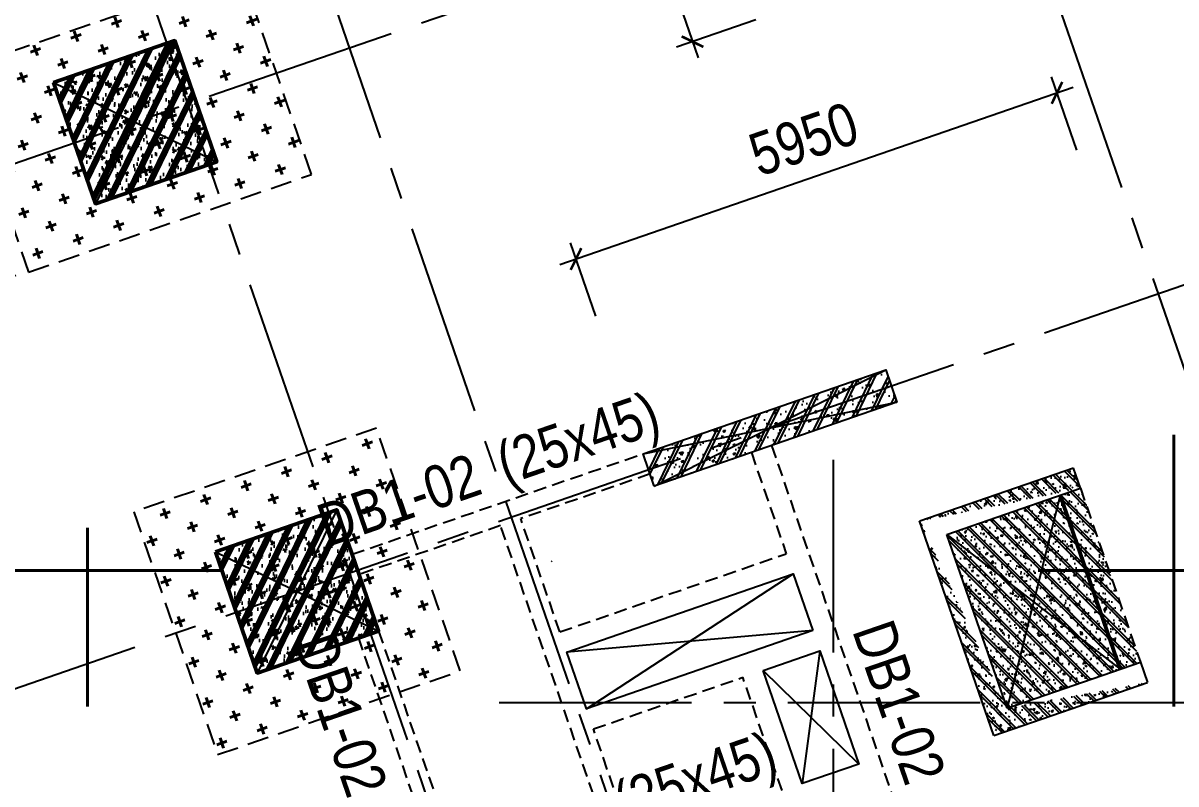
# Model space of a CAD drawing. Header units: millimetres. Extents: x -1534340 to 1713810, y -1348191 to 1114081.
# Drawn here: x 1098787 to 1112264, y -322450 to -313560 of the extents above; entities that cross this region are included whole.
import ezdxf
from ezdxf.enums import TextEntityAlignment as Align
from ezdxf.xclip import XClip

# ---------------------------------------------------------------- set-up
doc = ezdxf.new("R2010")
doc.units = ezdxf.units.MM
doc.header["$LTSCALE"] = 100
doc.header["$XCLIPFRAME"] = 0
doc.header["$PDMODE"] = 32
doc.header["$PDSIZE"] = 2.5
for name, pattern in [('CENTER2', [1.125, 0.75, -0.125, 0.125, -0.125]), ('DASHED', [4.5, 3, -1.5]), ('HIDDEN', [0.375, 0.25, -0.125])]:
    doc.linetypes.add(name, pattern=pattern)
for name, color, linetype, lineweight in [('0-Hatch', 250, 'Continuous', 40), ('ccu12-Tencaukien', 9, 'Continuous', 15), ('KT-Net cot vach', 6, 'Continuous', 50), ('ST_MBDV Cot vach 220805$0$Xref_ST_MBDV Cot vach 30.7.2022$0$KT-Net cot vach', 6, 'Continuous', 50)]:
    doc.layers.add(name, color=color, linetype=linetype, lineweight=lineweight)
for name, color, linetype in [('0-khuat', 3, 'HIDDEN'), ('ccu11-Khuat', 9, 'DASHED'), ('ccu11-Manh', 8, 'Continuous'), ('ccu11-Thay', 7, 'Continuous'), ('ccu12-Manh', 8, 'Continuous'), ('ccu12-Text', 31, 'Continuous'), ('ccu12-Truc', 13, 'CENTER2'), ('KC2-DIM', 251, 'Continuous'), ('KT-Dim', 8, 'Continuous'), ('xref.asix of  podium$0$xref.asix of  podium$0$Xref_ST_MBDV Cot vach 30.7.2022$0$KT-Net cot vach', 6, 'Continuous'), ('Xref_ST_MBDV Cot vach 30.7.2022$0$KT-Net cot vach', 6, 'Continuous'), ('Xref_ST_MBDV Cot vach 30.7.2022$0$Xref_ST_MBDV Cot vach 30.7.2022|Xref_ST_MBDV Cot vach 30.7.2022|Xref_ST_MBDV Cot vach 30.7.2022|Xref_ST_MBDV Cot vach 30.7.2022|A-WALL-PATT', 251, 'Continuous'), ('Xref_ST_MBDV Cot vach 30.7.2022|Xref_ST_MBDV Cot vach 30.7.2022|Xref_ST_MBDV Cot vach 30.7.2022|Xref_ST_MBDV Cot vach 30.7.2022|KC-Betong', 6, 'Continuous')]:
    doc.layers.add(name, color=color, linetype=linetype)
doc.styles.add('Arial Narrow', font='ARIALN.TTF')
doc.dimstyles.new('ccu12-200', dxfattribs={"dimscale": 200, "dimtxt": 2.5, "dimasz": 1, "dimexe": 1, "dimexo": 2, "dimgap": 1, "dimtad": 1, "dimdec": 0, "dimrnd": 5, "dimdsep": 46, "dimtxsty": 'Arial Narrow', "dimblk": 'ARCHTICK', "dimcen": -1, "dimdle": 1, "dimclrd": 256, "dimclre": 256, "dimclrt": 3, "dimadec": 0, "dimazin": 2, "dimtfac": 0.1, "dimtdec": 0, "dimtmove": 0, "dimatfit": 1, "dimldrblk": 'ARCHTICK', "dimfxl": 1, "dimtvp": 0.8333333333333334, "dimtolj": 1, "dimtzin": 12, "dimarcsym": 0})

# ---------------------------------------------------------------- blocks, each defined once
blk = doc.blocks.new('MC3000X3000')
at = {"layer": '0-Hatch', "ltscale": 2}
h = blk.add_hatch(dxfattribs=at)
h.set_pattern_fill('CROSS', color=256, scale=1000, style=0)
h.set_pattern_definition([(360, (0, -4.656612873077393e-10), (250, 250), [125, -375]), (90, (62.5, -62.50000000046566), (-250, 250), [125, -375])])
h.paths.add_polyline_path([(7876789.000000002, 1547059), (7876789.000000002, 1550059), (7873789.000000002, 1550059), (7873789.000000002, 1547059)])
at = {"layer": '0-khuat', "ltscale": 10}
blk.add_lwpolyline([(7873789.000000002, 1547059), (7876789.000000002, 1547059), (7876789.000000002, 1550059), (7873789.000000002, 1550059)], close=True, dxfattribs=at)
blk = doc.blocks.new('MBKC-B1-PN')
at = {"layer": '0-Hatch', "ltscale": 2}
h = blk.add_hatch(dxfattribs=at)
h.set_pattern_fill('CROSS', color=256, scale=1000, angle=109.047137953997, style=0)
h.set_pattern_definition([(109.0471379539969, (4086722.5655367, -6947051.976687755), (-317.8990851971258, 154.7261181275824), [124.9999999999993, -374.9999999999973]), (199.0471379539969, (4086761.247066231, -6946972.501916457), (-154.7261181275824, -317.8990851971258), [124.9999999999993, -374.9999999999972])])
h.paths.add_polyline_path([(54124.25181216584, -6545.112232538755), (50815.87538889307, -7687.323002026067), (51631.739948245, -10050.44911393657), (54940.11637151823, -8908.238344449259)])
h = blk.add_hatch(dxfattribs=at)
h.set_pattern_fill('CROSS', color=256, scale=1000, angle=90.00000000000001, style=0)
h.set_pattern_definition([(90, (-894364.7616369408, 300749.4537652719), (-6350.000000000002, 6350), [3175, -9525.000000000002]), (180, (-892777.2616369408, 302336.9537652719), (-6350, -6350.000000000002), [3175, -9525.000000000002])])
h.paths.add_polyline_path([(44970.57265213598, -15576.86343265424), (64016.33649875247, -9001.349103040586), (65302.47815265995, -12726.61666239559), (73786.80464420305, -12726.61666239559), (73786.804644207, -25676.61616688932), (62786.8044734241, -25676.61616688932), (62786.8044734241, -28976.61616601376), (49596.80166034354, -28976.61616601376)])
at = {"layer": '0-khuat', "ltscale": 10}
blk.add_lwpolyline([(54940.11637151823, -8908.238344449259), (54124.25181216584, -6545.112232538755), (50815.87538889307, -7687.323002026067), (51631.739948245, -10050.44911393657)], close=True, dxfattribs=at)
at = {"layer": 'ccu11-Khuat', "ltscale": 0.5}
for p, q in [((60318.52391935932, -12076.47666981694), (63728.83917381521, -21954.34412229032)), ((55414.48408806394, -13346.46135400928), (58817.38555967016, -12171.61598851293)), ((60082.21131769614, -12158.06315334846), (60490.14381008572, -13339.62637807324)), ((57843.44267022377, -14253.39499005955), (57386.56410217751, -12930.06104574463)), ((58455.62933278154, -16792.63209687348), (57150.25240883091, -13011.65016018646)), ((55724.49943664507, -14244.41142636875), (57127.7869533773, -18308.98817498388)), ((55488.1868349826, -14325.99790990353), (56891.47435171483, -18390.57465851866)), ((58691.94193444448, -16711.04561333871), (58235.05779252294, -15387.69548189815))]:
    blk.add_line(p, q, dxfattribs=at)
for points in [[(58898.96159434132, -12407.88979673793), (57386.56410217751, -12930.06104574457)], [(57150.25240883091, -13011.65016018646), (55496.07320250059, -13582.77304734121)], [(57843.44268598221, -14253.39498461894), (60490.14381040726, -13339.62637796224)]]:
    blk.add_lwpolyline(points, dxfattribs=at)
at = {"layer": 'ccu11-Khuat', "ltscale": 0.5, "elevation": 1.657997072967987e-10}
for points in [[(58235.05779252294, -15387.69548189815), (59983.77106026141, -14783.95549841167)], [(60440.65520218294, -16107.305629852), (59983.77106026141, -14783.95549841167)]]:
    blk.add_lwpolyline(points, dxfattribs=at)
at = {"layer": 'ccu11-Thay', "ltscale": 0.5}
blk.add_lwpolyline([(60800.17244760646, -14237.61426464707), (58153.47130898805, -15151.38288023579), (57925.02916919533, -14489.70758639235), (60571.73029362038, -13575.93897973566)], close=True, dxfattribs=at)
at = {"layer": 'ccu11-Thay', "elevation": 1.657997072967987e-10}
blk.add_lwpolyline([(60220.08366192365, -14702.36901487695), (60881.75893114111, -14473.92686630943), (61338.64307306265, -15797.27699774975), (60676.96780384518, -16025.71914631728)], close=True, dxfattribs=at)
at = {"layer": 'ccu12-Manh', "ltscale": 0.5}
for p, q in [((58153.47130898805, -15151.38288023579), (60571.73029362038, -13575.93897973566)), ((60800.17244760646, -14237.61426464707), (57925.02916919533, -14489.70758639235)), ((60881.75893114111, -14473.92686630943), (60676.96780384518, -16025.71914631728)), ((60220.08366192365, -14702.36901487695), (61338.64307306265, -15797.27699774975))]:
    blk.add_line(p, q, dxfattribs=at)
at = {"layer": '0-khuat', "linetype": 'HIDDEN', "ltscale": 10, "rotation": 109.0471379539969}
blk.add_blockref('MC3000X3000', (4088615.372785043, -6952534.429600818), dxfattribs=at)
blk = doc.blocks.new('Xref_ST_MBDV Cot vach 30.7.2022$0$Tuong Vay01-flat-1')
at = {"layer": 'Xref_ST_MBDV Cot vach 30.7.2022$0$Xref_ST_MBDV Cot vach 30.7.2022|Xref_ST_MBDV Cot vach 30.7.2022|Xref_ST_MBDV Cot vach 30.7.2022|Xref_ST_MBDV Cot vach 30.7.2022|A-WALL-PATT'}
h = blk.add_hatch(dxfattribs=at)
h.set_pattern_fill('ACET-2D-VATLIEU04', color=256, scale=50, pattern_type=2)
h.set_pattern_definition([(49.99999999999999, (-11139561.83942936, -1407213.44759845), (-225.902473859489, 189.5546824974008), [37.49999998626113, -412.4999998488724]), (355, (-11139561.83942936, -1407213.44759845), (32.12721218541265, 367.2157156157773), [29.99999999490911, -329.9999999440002]), (100.4514, (-11139531.95358936, -1407216.06226845), (-341.2315265778452, -62.9441868767608), [31.87009499667636, -350.57105596344]), (46.18420000000001, (-11139561.83942936, -1407113.44759845), (-319.1804974675179, 306.2520974436775), [56.24999996954708, -618.749999665018]), (96.6356, (-11139517.37105686, -1407120.34425195), (-516.9959221575409, -60.14402179722674), [47.80514400473094, -525.8565000520404]), (351.1842, (-11139561.83942936, -1407113.44759845), (84.74077420309186, 546.3954293043353), [45.00000000792112, -495.0000000871323]), (21, (-11139511.83942936, -1407138.44759845), (-105.6808218676597, 275.3079533968121), [37.49999999934682, -412.499999992815]), (326.0000000000001, (-11139511.83942936, -1407138.44759845), (206.1288045682013, 305.5985201385338), [30.00000001746614, -330.0000001921275]), (71.4514, (-11139486.96831286, -1407155.22340145), (-328.9637652803212, 110.3801005582791), [31.87009499870726, -350.5710559857798]), (37.50000000000001, (-11139561.83942936, -1407213.44759845), (-78.13452938385308, 101.8269011885859), [0, -325.9999998517854, 0, -334.9999998476936, 0, -331.2499998493985]), (7.499999999999999, (-11139561.83942936, -1407213.44759845), (-23.27934638224542, 176.8241910238285), [0, -191.0000000278261, 0, -318.5000000464012, 0, -126.2500000183929]), (327.5, (-11139673.33942936, -1407213.44759845), (71.94441751949489, 112.9301145330537), [0, -125.0000000614986, 0, -390.0000001918756, 0, -517.5000002546042]), (317.5, (-11139723.33942936, -1407213.44759845), (158.0205495897681, 172.4491691102739), [0, -162.4999999478019, 0, -258.9999999168043, 0, -367.4999998819521]), (45, (-11139561.83942936, -1407213.44759845), (-150.2601910028607, 150.2601910026278), []), (45, (-11139561.83942936, -1407152.19759845), (-150.2601910028607, 150.2601910026278), [])])
h.paths.add_polyline_path([(-82665.42454257607, -118500.0088302612), (-81837.41861176863, -121132.0343658989), (-80902.71611081436, -123728.0834242017), (-79862.87874617614, -126283.8385967175), (-78719.63840653747, -128795.0430432414), (-77474.89874527603, -131257.5152608277), (-76130.7324262727, -133667.1548922951), (-74689.37767251953, -136019.9495540815), (-73153.2345392555, -138311.981517314), (-71524.86091735773, -140539.4342316107), (-69806.96827445179, -142698.5986796832), (-68002.4171395041, -144785.8795539467), (-66114.21234000102, -146797.8012427511), (-64145.497998368, -148731.0136179249), (-62099.55229647644, -150582.2976132843), (-59979.78201714717, -152348.5705846979), (-57789.71687134914, -154026.8914431464), (-55533.00362077914, -155614.4655520306), (-53213.40000534989, -157108.6493807235), (-50834.76848621853, -158506.954906286), (-48401.06981415115, -159807.0537564463), (-45916.35643433966, -161006.7810866404), (-43384.76573854871, -162104.1391847725), (-40810.51317570359, -163097.3007977149), (-38197.88523275405, -163984.6121738681), (-35551.23229684308, -164764.5958169776), (-32874.96141154505, -165435.9529462866), (-30173.5289383363, -165997.5656592443), (-27451.44813587703, -166448.4963081502), (-24701.85157574899, -166789.3238736566), (-4396.734290909022, -168938.2567786218), (36420.01678077132, -167648.2249503911), (41836.4863632936, -160718.6374020646), (12445.38596707024, -24367.66042796941), (8472.910947457654, -9248.974452903174), (-4718.707271176856, -5521.400683149928), (-10557.45827306993, -9946.818014640827), (-34021.18647153303, -27848.24941525888), (-39776.65152562223, -32008.57135346811), (-41248.85870469548, -35293.77142358455), (-45787.31564925052, -38574.38242801698), (-49368.4870454669, -38942.00303377653), (-57644.18705056235, -44924.06981060421), (-59844.65461433306, -46601.45355761005), (-61968.93197572604, -48362.30333496258), (-64019.60134904832, -50208.3517090485), (-65993.2459566202, -52136.53199238679), (-67886.59205765836, -54143.61763671576), (-69696.47008413821, -56226.27801198442), (-71419.8706161473, -58381.05012253253), (-73053.93764149398, -60604.33085121214), (-74595.93274202198, -62892.42844269238), (-76043.29574720934, -65241.53179885377), (-77393.615911806, -67647.72832025355), (-78644.64476583898, -70107.01135663176), (-79794.29917307012, -72615.28586126259), (-80840.66479975358, -75168.37520986283), (-81781.99930225872, -77762.02815519366), (-82616.73522835784, -80391.9259061541), (-83343.48262714595, -83053.68931881292), (-83961.03136360087, -85742.88618860021), (-84468.3531336058, -88455.03863057657), (-84864.60300002433, -91185.62932156771), (-85149.1148865223, -93930.11565387133), (-85321.41487544402, -96683.60341540864), (-85381.30445068702, -99529.50948559865), (-85328.50406530127, -102200.8374458619), (-85163.21024433896, -104955.3926120612), (-84885.69993967563, -107700.5945179402), (-84496.42936686985, -110432.1923394061), (-83996.04728951491, -113145.6335586284), (-83385.3738030456, -115836.3975027683)], flags=16)
h.paths.add_polyline_path([(-83625.45879450254, -118780.6341908188), (-82785.20518665202, -121451.592054751), (-81836.67593448795, -124086.0436255364), (-80781.45706173405, -126679.6041032514), (-79621.30565389246, -129227.9548506811), (-78358.15352366865, -131726.8525110248), (-76994.10399421491, -134172.1360737709), (-75531.42839684151, -136559.7338032422), (-73972.56228888594, -138885.6700187323), (-72320.10139823705, -141146.0717144171), (-70576.79730102606, -143337.1750085717), (-68745.55283991061, -145455.3314108832), (-66829.41729043424, -147497.0138977058), (-64831.58128353581, -149458.8227850739), (-62755.37149274349, -151337.4913895966), (-60604.24509477988, -153129.8914679771), (-58381.7840128839, -154833.0384259534), (-56091.68895242736, -156444.0962880657), (-53737.77323871478, -157960.3824199464), (-51323.95646727085, -159379.3719952791), (-48854.25797718205, -160698.7021999834), (-46332.79015832208, -161916.1761666269), (-43763.75160367042, -163029.7666325136), (-41151.42011806555, -164037.6193153583), (-38500.14559506811, -164938.0560009221), (-35814.34277378954, -165729.5773374715), (-33098.48388773762, -166410.8653324069), (-30357.09121792205, -166980.7855469028), (-27594.72956264392, -167438.3889849058), (-24815.98988816142, -167782.8289991841), (-4433.735052675009, -169939.9255319908), (36919.56229590811, -168632.9359166666), (42912.68845487945, -160965.5998827359), (13418.22973546013, -24135.12373521132), (9294.838300889242, -8442.070929647249), (-4925.935208282433, -4423.687328800617), (-11162.76267831214, -9150.82235655561), (-34617.47974592447, -27045.37879939191), (-40579.63196872547, -31355.10398377781), (-42051.83914779872, -34640.30405389448), (-46155.98199344426, -37606.97231750819), (-49737.15338966064, -37974.59292326774), (-58240.31235744618, -44121.0777798905), (-60467.11885703541, -45818.53930653841), (-62622.81900685839, -47605.43596977205), (-64703.8232677374, -49478.79233927629), (-66706.66158131324, -51435.49383058609), (-68628.013630962, -53472.26783320424), (-70464.66541309468, -55585.73726807744), (-72213.55809716694, -57772.38228180911), (-73871.79587351345, -60028.54927773564), (-75436.60120790266, -62350.49395546387), (-76905.37393212318, -64734.34577669739), (-78275.66833624989, -67176.13529814105), (-79545.20269040763, -69671.7966022063), (-80711.86304414831, -72217.17406733404), (-81773.70674647763, -74808.02928769216), (-82728.96568063274, -77440.04813065287), (-83576.04920824617, -80108.84792049509), (-84313.5468179807, -82809.98473610263), (-84940.23047422245, -85538.9608107484), (-85455.05666192248, -88291.23202148662), (-85857.16812421381, -91062.21545574092), (-86145.88844638877, -93847.29761108034), (-86320.75738810934, -96641.83923533), (-86381.51240370423, -99528.87035845965), (-86327.91179009154, -102240.684236032), (-86160.19218073785, -105035.6641918905), (-85878.57688103244, -107821.473743778), (-85483.548480995, -110593.4755141111), (-84975.76463904232, -113347.0545681345), (-84356.0573821161, -116077.6233250971)])
blk = doc.blocks.new('_ARCHTICK')
at = {"color": 0, "linetype": 'ByBlock', "const_width": 0.15}
blk.add_lwpolyline([(-0.5, -0.5), (0.5, 0.5)], dxfattribs=at)
blk = doc.blocks.new('*D1143')
at = {"layer": 'Defpoints', "color": 0, "transparency": 16777216}
for p in [(373325.7696821648, -61952.19573245836, 0.0007356123916695267), (377787.2921651834, -66547.80520600892), (375217.9121880564, -67434.87730544891, 0.0007666026713804702)]:
    blk.add_point(p, dxfattribs=at)
at = {"layer": 'KT-Dim', "lineweight": -2, "transparency": 16777216}
for p, q in [((375829.21957744, -60876.30172406523), (377852.5612514373, -66736.85532206162)), ((373703.8699142704, -61821.65755995034), (376083.5387797467, -61000.08275386402)), ((375596.012420162, -67304.3391329409), (377976.3422812361, -66482.53611975488))]:
    blk.add_line(p, q, dxfattribs=at)
at = {"layer": 'KT-Dim', "lineweight": -2, "transparency": 16777216, "xscale": 200, "yscale": 200, "zscale": 200}
for p, rotation in [((375894.488663694, -61065.35184011799), 109.0471074728855), ((377787.2921651833, -66547.80520600885), 289.0471074728856)]:
    blk.add_blockref('_ARCHTICK', p, dxfattribs=dict(at, rotation=rotation))
at = {"layer": 'KT-Dim', "color": 3, "transparency": 16777216, "insert": (377271.250236947, -63657.99785587308), "char_height": 500, "attachment_point": 5, "rotation": 289.04710747288556, "style": 'Arial Narrow'}
blk.add_mtext('\\A1;5800', dxfattribs=at)
blk = doc.blocks.new('*U150')
h = blk.add_hatch()
h.set_pattern_fill('VATLIEU04', color=250, scale=40, style=0, pattern_type=2)
h.set_pattern_definition([(49.99999999999999, (-549.9999999999709, 3049.999999999996), (286.9040730403014, -25.10085399303804), [30, -330]), (355, (-549.9999999999709, 3049.999999999996), (-55.50053344520001, 300.8768534800047), [24, -264]), (100.4514, (-526.0913279999709, 3047.908263999996), (231.4037526856086, 275.7758168243814), [25.496076, -280.4568448]), (46.18420000000001, (-549.9999999999709, 3129.999999999996), (426.8964194502578, -66.20760573160723), [45, -495]), (96.6356, (-514.4253019999708, 3124.482677199996), (373.8650822194813, 389.6471483601767), [38.2441152, -420.6852]), (351.1842, (-549.9999999999709, 3129.999999999996), (373.8647780534509, 389.6474403701299), [36, -396]), (21, (-509.9999999999709, 3109.999999999996), (238.7628208473847, -161.0475562661355), [30, -330]), (326.0000000000001, (-509.9999999999709, 3109.999999999996), (97.32613276863269, 290.0600180187412), [24, -264]), (71.4514, (-490.1031067999709, 3096.579357599996), (336.089051432596, 129.012198683981), [25.496076, -280.4568448]), (37.50000000000001, (-549.9999999999709, 3049.999999999996), (4.863942126916267, 133.1575415325246), [0, -260.8, 0, -268, 0, -265]), (7.499999999999999, (-549.9999999999709, 3049.999999999996), (105.2278149768594, 157.7646847529441), [0, -152.8, 0, -254.8, 0, -101]), (327.5, (-639.1999999999709, 3049.999999999996), (213.5289744689636, -9.021948693751902), [0, -100, 0, -312, 0, -414]), (317.5, (-679.1999999999709, 3049.999999999996), (233.2744677369545, 40.04199293292709), [0, -130, 0, -207.2, 0, -294]), (45, (-549.9999999999709, 3049.999999999996), (-120.2081528017131, 120.2081528017131), []), (45, (-549.9999999999709, 3098.999999999996), (-120.2081528017131, 120.2081528017131), [])])
h.paths.add_polyline_path([(-475, -474.9999999999998), (-75, -475.0000000000038), (-74.9999999999709, 2524.999999999996), (-474.9999999999709, 2525)])
at = {"color": 6, "ltscale": 0.25}
blk.add_lwpolyline([(-475, -474.9999999999998), (-75, -475.0000000000038), (-74.9999999999709, 2524.999999999996), (-474.9999999999709, 2525)], close=True, dxfattribs=at)
at = {"layer": 'Defpoints', "linetype": 'ByBlock', "ltscale": 30}
for p, q in [((-75, -475.0000000000038), (-474.9999999999709, 2525)), ((-475, -474.9999999999998), (-74.9999999999709, 2524.999999999996))]:
    blk.add_line(p, q, dxfattribs=at)
blk = doc.blocks.new('*U151')
h = blk.add_hatch()
h.set_pattern_fill('VATLIEU04', color=250, scale=40, style=0, pattern_type=2)
h.set_pattern_definition([(49.99999999999999, (550, -550), (286.9040730403014, -25.10085399303804), [30, -330]), (355, (550, -550), (-55.50053344520001, 300.8768534800047), [24, -264]), (100.4514, (573.908672, -552.091736), (231.4037526856086, 275.7758168243814), [25.496076, -280.4568448]), (46.18420000000001, (550, -470), (426.8964194502578, -66.20760573160723), [45, -495]), (96.6356, (585.574698, -475.5173228), (373.8650822194813, 389.6471483601767), [38.2441152, -420.6852]), (351.1842, (550, -470), (373.8647780534509, 389.6474403701299), [36, -396]), (21, (590, -490), (238.7628208473847, -161.0475562661355), [30, -330]), (326.0000000000001, (590, -490), (97.32613276863269, 290.0600180187412), [24, -264]), (71.4514, (609.8968932, -503.4206424), (336.089051432596, 129.012198683981), [25.496076, -280.4568448]), (37.50000000000001, (550, -550), (4.863942126916267, 133.1575415325246), [0, -260.8, 0, -268, 0, -265]), (7.499999999999999, (550, -550), (105.2278149768594, 157.7646847529441), [0, -152.8, 0, -254.8, 0, -101]), (327.5, (460.8, -550), (213.5289744689636, -9.021948693751902), [0, -100, 0, -312, 0, -414]), (317.5, (420.8, -550), (233.2744677369545, 40.04199293292709), [0, -130, 0, -207.2, 0, -294]), (45, (550, -550), (-120.2081528017131, 120.2081528017131), []), (45, (550, -501), (-120.2081528017131, 120.2081528017131), [])])
h.paths.add_polyline_path([(-475, 475), (1025, 475), (1025, -1025), (-475, -1025)])
at = {"color": 6, "ltscale": 0.25}
blk.add_lwpolyline([(-475, 475), (1025, 475), (1025, -1025), (-475, -1025)], close=True, dxfattribs=at)
at = {"layer": 'Defpoints', "linetype": 'ByBlock', "ltscale": 30}
for p, q in [((1025, 475), (-475, -1025)), ((-475, 475), (1025, -1025))]:
    blk.add_line(p, q, dxfattribs=at)
blk = doc.blocks.new('MBDV-B1-T1-PN')
at = {"layer": 'KT-Net cot vach', "rotation": 19.04713795399666}
for p in [(52528.30691644386, -8127.581932688248), (54421.11339610536, -13610.03426996863)]:
    blk.add_blockref('*U151', p, dxfattribs=at)
at = {"layer": 'Xref_ST_MBDV Cot vach 30.7.2022|Xref_ST_MBDV Cot vach 30.7.2022|Xref_ST_MBDV Cot vach 30.7.2022|Xref_ST_MBDV Cot vach 30.7.2022|KC-Betong', "linetype": 'ByBlock', "xscale": -0.9999999999999989, "rotation": 289.0471379532163}
blk.add_blockref('*U150', (59241.89047800889, -11945.67000419629), dxfattribs=at)
blk = doc.blocks.new('LOI-KD-PN')
at = {"layer": 'xref.asix of  podium$0$xref.asix of  podium$0$Xref_ST_MBDV Cot vach 30.7.2022$0$KT-Net cot vach'}
h = blk.add_hatch(dxfattribs=at)
h.set_pattern_fill('1BETONG2-BOP', color=250, scale=30, angle=1.959221683781526e-11, style=0, pattern_type=2)
h.set_pattern_definition([(50.0000000000196, (116462.5052077193, -202415.5971059241), (215.1780547802325, -18.82564049470495), [22.5, -247.5]), (355.0000000000196, (116462.5052077193, -202415.5971059241), (-41.62540008397717, 225.6576401099893), [18, -198]), (100.4514000000195, (116480.4367117193, -202417.1659079241), (173.5528145141357, 206.8318626183454), [19.122057, -210.3426336]), (46.18420000001959, (116462.5052077193, -202355.5971059241), (320.1723145877103, -49.65570429859594), [33.75, -371.25]), (96.63560000001934, (116489.1862312183, -202359.7350980242), (280.3988116645111, 292.2353612702284), [28.68308639999998, -315.5138999999996]), (351.1842000000196, (116462.5052077193, -202355.5971059241), (280.3985835399882, 292.2355802776933), [27, -297]), (21.00000000001959, (116492.5052077193, -202370.5971059241), (179.0721156355798, -120.7856671995404), [22.5, -247.5]), (226.0000000000196, (116492.5052077193, -202370.5971059241), (201.5646367418432, -109.6619427481084), [18, -198]), (71.4514000000196, (116507.427877618, -202380.6625877242), (252.0667885744139, 96.7591490130719), [19.122057, -210.3426336]), (67.5000000000196, (116462.5052077193, -202415.5971059241), (-46.77485499139181, 88.31233855206342), [0, -195.6, 0, -201, 0, -198.75]), (4.500000000019592, (116462.5052077193, -202415.5971059241), (85.00527716358108, 114.0309565615529), [0, -114.5999999999988, 0, -191.0999999999976, 0, -75.74999999999879]), (327.5000000000196, (116395.6052077189, -202415.5971059243), (160.146730851725, -6.766461520259165), [0, -74.99999999999879, 0, -233.9999999999976, 0, -310.4999999999952]), (317.5000000000196, (116365.6052077189, -202415.5971059243), (174.9558508027056, 30.03149469975515), [0, -97.5, 0, -155.4, 0, -220.5]), (315.0000000000196, (116462.5052077193, -202415.5971059241), (90.15611460125399, 90.15611460131564), []), (315.0000000000196, (116462.5052077193, -202378.8471059241), (90.15611460125399, 90.15611460131564), [])])
edge = h.paths.add_edge_path()
edge.add_line((360.6418855860829, 4437.403951028595), (-1435.29047197476, 3817.361773282057))
edge.add_line((442.2284024748951, 4201.091252757935), (-1117.40916496329, 3662.62930102367))
edge.add_line((-570.4991636015475, 1312.476543052355), (-1436.987392965704, 3822.231577460188))
edge.add_line((-415.7769247964025, 1630.374288916821), (-1117.409164961427, 3662.62930102367))
edge.add_line((-570.4991636015475, 1312.476543052355), (1225.447126176208, 1932.523638988845))
edge.add_line((-415.7769247964025, 1630.374288916821), (1143.860642641783, 2168.836240651086))
edge.add_line((1143.860642641783, 2168.836240651086), (1225.447126176208, 1932.523638988845))
edge.add_line((442.2284024748951, 4201.091252757935), (360.6418855860829, 4437.403951028595))
at = {"layer": 'Xref_ST_MBDV Cot vach 30.7.2022$0$KT-Net cot vach'}
h = blk.add_hatch(dxfattribs=at)
h.set_pattern_fill('1BETONG2-BOP', color=250, scale=30, angle=1.959221683781526e-11, style=0, pattern_type=2)
h.set_pattern_definition([(50.0000000000196, (116462.5052077183, -202415.5971059241), (215.1780547802325, -18.82564049470495), [22.5, -247.5]), (355.0000000000196, (116462.5052077183, -202415.5971059241), (-41.62540008397717, 225.6576401099893), [18, -198]), (100.4514000000195, (116480.4367117183, -202417.1659079241), (173.5528145141357, 206.8318626183454), [19.122057, -210.3426336]), (46.18420000001959, (116462.5052077183, -202355.5971059241), (320.1723145877103, -49.65570429859594), [33.75, -371.25]), (96.63560000001934, (116489.1862312183, -202359.7350980242), (280.3988116645111, 292.2353612702284), [28.68308639999998, -315.5138999999996]), (351.1842000000196, (116462.5052077183, -202355.5971059241), (280.3985835399882, 292.2355802776933), [27, -297]), (21.00000000001959, (116492.5052077183, -202370.5971059241), (179.0721156355798, -120.7856671995404), [22.5, -247.5]), (226.0000000000196, (116492.5052077183, -202370.5971059241), (201.5646367418432, -109.6619427481084), [18, -198]), (71.4514000000196, (116507.4278776185, -202380.6625877242), (252.0667885744139, 96.7591490130719), [19.122057, -210.3426336]), (67.5000000000196, (116462.5052077183, -202415.5971059241), (-46.77485499139181, 88.31233855206342), [0, -195.6, 0, -201, 0, -198.75]), (4.500000000019592, (116462.5052077183, -202415.5971059241), (85.00527716358108, 114.0309565615529), [0, -114.5999999999992, 0, -191.0999999999983, 0, -75.74999999999916]), (327.5000000000196, (116395.6052077184, -202415.5971059241), (160.146730851725, -6.766461520259165), [0, -74.99999999999916, 0, -233.9999999999983, 0, -310.4999999999966]), (317.5000000000196, (116365.6052077184, -202415.5971059241), (174.9558508027056, 30.03149469975515), [0, -97.5, 0, -155.4, 0, -220.5]), (315.0000000000196, (116462.5052077183, -202415.5971059241), (90.15611460125399, 90.15611460131564), []), (315.0000000000196, (116462.5052077183, -202378.8471059241), (90.15611460125399, 90.15611460131564), [])])
edge = h.paths.add_edge_path()
edge.add_line((360.6418855867814, 4437.403951028653), (-1435.290471974877, 3817.361773282173))
edge.add_line((442.2284024755936, 4201.091252757935), (-1117.409164962359, 3662.62930102367))
edge.add_line((-570.499163600849, 1312.476543052355), (-1436.987392965821, 3822.23157746013))
edge.add_line((-415.7769247966353, 1630.374288916821), (-1117.409164962359, 3662.62930102367))
edge.add_line((-570.499163600849, 1312.476543052355), (1225.447126176325, 1932.523638988787))
edge.add_line((-415.7769247966353, 1630.374288916821), (1143.860642641317, 2168.836240651028))
edge.add_line((1143.860642641084, 2168.836240651028), (1225.447126175975, 1932.523638988787))
edge.add_line((442.2284024755936, 4201.091252757935), (360.6418855868978, 4437.403951028653))
at = {"layer": 'ccu11-Khuat', "color": 6, "ltscale": 0.5, "elevation": 5.849214727798868e-05}
blk.add_lwpolyline([(442.2284024746623, 4201.091252757935), (1143.864305755822, 2168.837505334464)], dxfattribs=at)
at = {"layer": 'ccu12-Manh', "ltscale": 0.5}
for points, elevation in [([(205.9159478715155, 4119.504343272652), (-415.7769247966353, 1630.374288916821)], 5.849214727798868e-05), ([(-1117.409164962592, 3662.62930102367), (907.5517040919513, 2087.251021802716)], 6.255962972533113e-05)]:
    blk.add_lwpolyline(points, dxfattribs=dict(at, elevation=elevation))
at = {"layer": 'ST_MBDV Cot vach 220805$0$Xref_ST_MBDV Cot vach 30.7.2022$0$KT-Net cot vach', "color": 6, "elevation": 5.849214727798868e-05}
blk.add_lwpolyline([(205.9159478715155, 4119.504343272652), (907.5518511524424, 2087.250595849182)], dxfattribs=at)
at = {"layer": 'xref.asix of  podium$0$xref.asix of  podium$0$Xref_ST_MBDV Cot vach 30.7.2022$0$KT-Net cot vach'}
for p, q in [((360.6418855860829, 4437.403951028595, 6.058219431352707e-05), (-1435.29047197476, 3817.361773282173, 6.526592641280249e-05)), ((442.2284024748951, 4201.091252757935, 5.849214727801644e-05), (360.6418855860829, 4437.403951028595, 6.058219431352707e-05)), ((-1117.40916496329, 3662.62930102367, 6.255962972533113e-05), (442.2284024748951, 4201.091252757935, 5.849214727801644e-05)), ((-570.4991636015475, 1312.476543052355, 4.311176667534666e-05), (-1436.987392965704, 3822.231577460188, 6.530907603666258e-05)), ((-415.7769247964025, 1630.374288916821, 4.45855276371282e-05), (-1117.40916496329, 3662.62930102367, 6.255962972533113e-05)), ((-415.7769247964025, 1630.374288916821, 4.45855276371282e-05), (1143.860642641783, 2168.836240651086, 4.05180451898135e-05)), ((1143.860642641783, 2168.836240651086, 4.05180451898135e-05), (1225.447126176208, 1932.523638988845, 3.842799900875826e-05)), ((-570.4991636015475, 1312.476543052355, 4.311176667534666e-05), (1225.447126176208, 1932.523638988845, 3.842799900874438e-05))]:
    blk.add_line(p, q, dxfattribs=at)
at = {"layer": 'Xref_ST_MBDV Cot vach 30.7.2022$0$KT-Net cot vach'}
for p, q in [((360.6418855867814, 4437.403951028653, 6.058219431354095e-05), (-1435.29047197476, 3817.361773282173, 6.526592641280249e-05)), ((442.2284024755936, 4201.091252757935, 5.849214727803032e-05), (360.6418855867814, 4437.403951028653, 6.058219431354095e-05)), ((442.2320668317843, 4201.092513844837, 2.881135378197952e-05), (360.6455499429721, 4437.405212115613, 3.090140081749015e-05)), ((-1117.409164962592, 3662.62930102367, 6.255962972533113e-05), (442.2284024755936, 4201.091252757935, 5.849214727801644e-05)), ((-570.499163600849, 1312.476543052355, 4.311176667536054e-05), (-1436.987392965937, 3822.23157746013, 6.530907603667646e-05)), ((-415.7769247966353, 1630.374288916821, 4.458552763714208e-05), (-1117.409164962592, 3662.62930102367, 6.255962972533113e-05)), ((-415.7769247966353, 1630.374288916821, 4.458552763714208e-05), (1143.860642641084, 2168.836240651028, 4.051804518982738e-05)), ((1143.860642641084, 2168.836240651028, 4.051804518982738e-05), (1225.447126175975, 1932.523638988787, 3.842799900875826e-05)), ((1143.864306997275, 2168.837501737988, 1.083725169377658e-05), (1225.450790532166, 1932.524900075747, 8.747205512721345e-06)), ((-570.499163600849, 1312.476543052355, 4.311176667536054e-05), (1225.447126175975, 1932.523638988787, 3.842799900875826e-05))]:
    blk.add_line(p, q, dxfattribs=at)
blk = doc.blocks.new('*U705')
at = {"layer": 'ccu12-Tencaukien', "color": 8, "ltscale": 10000}
blk.add_line((360.6565736538532, -155.3215232637356), (354.4065714950475, -155.3215232637356), dxfattribs=at)
at = {"layer": 'ccu12-Text', "color": 2, "style": 'Arial Narrow', "width": 0.8}
blk.add_attdef('SH', text='', height=300, dxfattribs=at).set_placement((275.6048113084853, 5.864471777974813), align=Align.BOTTOM_RIGHT)
at = {"layer": 'ccu12-Text', "color": 31, "style": 'Arial Narrow', "width": 0.8}
for tag, p in [('(', (507.5315725744504, -75.41116959831947)), ('KT', (632.605666770517, -75.41116959831947)), (')', (962.8971199221714, -75.41116959831947))]:
    blk.add_attdef(tag, text='', height=250, dxfattribs=at).set_placement(p, align=Align.BOTTOM_LEFT)
blk = doc.blocks.new('*D1174')
at = {"layer": 'Defpoints', "color": 0, "ltscale": 0.5, "transparency": 16777216}
for p in [(1106915.47176171, -311028.3548932105), (1107731.336321062, -313391.4810051209), (1106613.050426306, -313777.5669715685)]:
    blk.add_point(p, dxfattribs=at)
at = {"layer": 'KC2-DIM', "lineweight": -2, "ltscale": 0.5, "transparency": 16777216}
for p, q in [((1106537.371583804, -311158.8932227068), (1105608.135778001, -311479.7100244062)), ((1105731.916702206, -311225.3907707052), (1106678.319591054, -313966.6170605214)), ((1107353.236143156, -313522.0193346172), (1106424.000337353, -313842.8361363166))]:
    blk.add_line(p, q, dxfattribs=at)
at = {"layer": 'KC2-DIM', "lineweight": -2, "ltscale": 0.5, "transparency": 16777216, "xscale": 200, "yscale": 200, "zscale": 200}
for p, rotation in [((1105797.185866954, -311414.4408596581), 109.0471312622707), ((1106613.050426306, -313777.5669715685), 289.0471312622706)]:
    blk.add_blockref('_ARCHTICK', p, dxfattribs=dict(at, rotation=rotation))
at = {"layer": 'KC2-DIM', "color": 3, "ltscale": 0.5, "transparency": 16777216, "insert": (1106635.477907447, -312447.4230697363), "char_height": 500, "attachment_point": 5, "rotation": 289.0471312622707, "style": 'Arial Narrow', "bg_fill": 3, "box_fill_scale": 1.1, "bg_fill_color": 256, "bg_fill_true_color": 13158600, "bg_fill_transparency": 0}
blk.add_mtext('\\A1;2500', dxfattribs=at)
blk = doc.blocks.new('*D1175')
at = {"layer": 'Defpoints', "color": 0, "ltscale": 0.5, "transparency": 16777216}
for p in [(1101067.325315875, -312168.3630563408), (1101342.687926905, -312965.9419222753), (1098034.311503633, -314108.1526917625)]:
    blk.add_point(p, dxfattribs=at)
at = {"layer": 'KC2-DIM', "lineweight": -2, "ltscale": 0.5, "transparency": 16777216}
for p, q in [((1101212.14955325, -312587.8417596156), (1101002.056129047, -311979.3129750111)), ((1097569.898811272, -313375.843012656), (1101256.375397204, -312103.093869513)), ((1097903.773129977, -313730.0525291028), (1097693.679705774, -313121.5237444984))]:
    blk.add_line(p, q, dxfattribs=at)
at = {"layer": 'KC2-DIM', "lineweight": -2, "ltscale": 0.5, "transparency": 16777216, "xscale": 200, "yscale": 200, "zscale": 200}
for p, rotation in [((1101067.325315875, -312168.3630563408), 19.0471379540058), ((1097758.948892602, -313310.5738258281), 199.0471379540058)]:
    blk.add_blockref('_ARCHTICK', p, dxfattribs=dict(at, rotation=rotation))
at = {"layer": 'KC2-DIM', "color": 3, "ltscale": 0.5, "transparency": 16777216, "insert": (1099264.556208098, -312309.1086976206), "char_height": 500, "attachment_point": 5, "rotation": 19.047137954005798, "style": 'Arial Narrow', "bg_fill": 3, "box_fill_scale": 1.1, "bg_fill_color": 256, "bg_fill_true_color": 13158600, "bg_fill_transparency": 0}
blk.add_mtext('\\A1;3500', dxfattribs=at)
blk = doc.blocks.new('*D1176')
at = {"layer": 'Defpoints', "color": 0, "ltscale": 0.5, "transparency": 16777216}
for p in [(1098266.431315102, -314014.4204268325), (1099082.295874454, -316377.546538743), (1097964.009979698, -316763.6325051906)]:
    blk.add_point(p, dxfattribs=at)
at = {"layer": 'KC2-DIM', "lineweight": -2, "ltscale": 0.5, "transparency": 16777216}
for p, q in [((1097888.331137196, -314144.9587563289), (1096959.095331393, -314465.7755580283)), ((1097082.876255598, -314211.4563043272), (1098029.279144446, -316952.6825941434)), ((1098704.195696548, -316508.0848682393), (1097774.959890745, -316828.9016699388))]:
    blk.add_line(p, q, dxfattribs=at)
at = {"layer": 'KC2-DIM', "lineweight": -2, "ltscale": 0.5, "transparency": 16777216, "xscale": 200, "yscale": 200, "zscale": 200}
for p, rotation in [((1097148.145420346, -314400.5063932801), 109.0471312622707), ((1097964.009979698, -316763.6325051906), 289.0471312622706)]:
    blk.add_blockref('_ARCHTICK', p, dxfattribs=dict(at, rotation=rotation))
at = {"layer": 'KC2-DIM', "color": 3, "ltscale": 0.5, "transparency": 16777216, "insert": (1097986.437460839, -315433.4886033584), "char_height": 500, "attachment_point": 5, "rotation": 289.0471312622707, "style": 'Arial Narrow', "bg_fill": 3, "box_fill_scale": 1.1, "bg_fill_color": 256, "bg_fill_true_color": 13158600, "bg_fill_transparency": 0}
blk.add_mtext('\\A1;2500', dxfattribs=at)
blk = doc.blocks.new('*D1221')
at = {"layer": 'Defpoints', "color": 0, "ltscale": 0.5, "transparency": 16777216}
for p in [(1110873.567270202, -314375.9592388681), (1111234.772599246, -315422.1787515142), (1105611.559034984, -317363.5827123602)]:
    blk.add_point(p, dxfattribs=at)
at = {"layer": 'KC2-DIM', "lineweight": -2, "ltscale": 0.5, "transparency": 16777216}
for p, q in [((1111104.234225593, -315044.0785888538), (1110808.298083375, -314186.9091575379)), ((1105061.303624609, -316382.6323865409), (1111062.617351532, -314310.6900520414)), ((1105481.02066133, -316985.4825496997), (1105185.084519113, -316128.3131183839))]:
    blk.add_line(p, q, dxfattribs=at)
at = {"layer": 'KC2-DIM', "lineweight": -2, "ltscale": 0.5, "transparency": 16777216, "xscale": 200, "yscale": 200, "zscale": 200}
for p, rotation in [((1110873.567270202, -314375.9592388681), 19.0471379536849), ((1105250.35370594, -316317.3631997141), 199.0471379536849)]:
    blk.add_blockref('_ARCHTICK', p, dxfattribs=dict(at, rotation=rotation))
at = {"layer": 'KC2-DIM', "color": 3, "ltscale": 0.5, "transparency": 16777216, "insert": (1107913.379591933, -314916.3014758262), "char_height": 500, "attachment_point": 5, "rotation": 19.0471379536849, "style": 'Arial Narrow', "bg_fill": 3, "box_fill_scale": 1.1, "bg_fill_color": 256, "bg_fill_true_color": 13158600, "bg_fill_transparency": 0}
blk.add_mtext('\\A1;5950', dxfattribs=at)
blk = doc.blocks.new('Grid-ST-flat-3')
at = {"layer": 'ccu12-Truc', "ltscale": 30}
for p, q in [((361622.2284453711, -32650.90975400561), (374729.8888652187, -70616.82275023795)), ((354060.2251921427, -35261.67722702224), (370215.9049475128, -82056.07930523856)), ((352169.7243788354, -35914.36909527634), (368325.4041342058, -82708.77117349271)), ((377595.9390357225, -60477.92775269796), (312746.7367284151, -82866.99351539748)), ((377787.2916931123, -66547.80383867014), (314639.5431473439, -88349.44587364572)), ((369999.3874795341, -69862.92378625314), (369999.3874795341, -104409.5824195731)), ((366096.2468389631, -72696.27186137123), (425824.0468604062, -72696.27186137007))]:
    blk.add_line(p, q, dxfattribs=at)
at = {"layer": 'KT-Dim'}
dim = blk.add_linear_dim(base=(377787.2921651834, -66547.80520600892, -0.0007356123916695267), p1=(373325.7696821648, -61952.19573245838), p2=(375217.9121880564, -67434.87730544893, 3.099027971094348e-05), angle=109.0471074728856, dimstyle='ccu12-200', dxfattribs=at)
dim.commit()
dim.dimension.update_dxf_attribs({"geometry": '*D1143', "text_midpoint": (377271.250236947, -63657.99785587308, -0.0007356123916695267)})

msp = doc.modelspace()

# ---------------------------------------------------------------- block references
ref = msp.add_blockref('Xref_ST_MBDV Cot vach 30.7.2022$0$Tuong Vay01-flat-1', (1116587.426605196, -179396.1816894468))
XClip(ref).set_block_clipping_path([(-91541.67363452361, -190955.66829734467), (52438.32550173579, -76158.0499385341)])
msp.add_blockref('Grid-ST-flat-3', (738255.8532795282, -248801.1744403235))
at = {"layer": 'ccu11-Manh'}
msp.add_blockref('MBDV-B1-T1-PN', (1047218.43611474, -306420.8296897365), dxfattribs=at)
at = {"layer": 'ccu12-Tencaukien', "extrusion": (4.376655619254604e-07, -9.80437330037572e-07, 0.9999999999994236)}
ref = msp.add_blockref('*U705', (1104458.406760387, -319359.7103004743, -0.1576443931978494), dxfattribs=dict(at, xscale=1.815893337873054, yscale=1.815893337873054, zscale=1.815893337873054, rotation=339.469833737933))
ref.add_attrib('KT', '(25x45)', dxfattribs={"color": 31, "extrusion": (4.376655619254604e-07, -9.80437330037572e-07, 0.9999999999994236), "height": 499.9999999999999, "rotation": 19.02100700350106, "style": 'Arial Narrow'}).set_placement((1104484.586520323, -319102.7503415147, 0.7962820363023342), align=Align.BOTTOM_LEFT)
ref.add_attrib('SH', 'DB1-02', dxfattribs={"color": 2, "extrusion": (4.376655619254604e-07, -9.80437330037572e-07, 0.9999999999994236), "height": 499.9999999999999, "rotation": 19.02100700350106, "style": 'Arial Narrow'}).set_placement((1104229.549774603, -319194.1495016355, 0.7964931184731486), align=Align.BOTTOM_RIGHT)
at = {"layer": 'ccu12-Tencaukien', "extrusion": (-9.80437330037572e-07, -4.376655619254602e-07, 0.9999999999994236)}
ref = msp.add_blockref('*U705', (1108801.431426018, -322771.6052346743, 0.3680857539684089), dxfattribs=dict(at, xscale=1.815893337873054, yscale=1.815893337873054, zscale=1.815893337873054, rotation=249.4698337379082))
ref.add_attrib('KT', '(25x45)', dxfattribs={"color": 31, "extrusion": (-9.80437330037572e-07, -4.376655619254602e-07, 0.9999999999994236), "height": 499.9999999999999, "rotation": 289.0210070006092, "style": 'Arial Narrow'}).set_placement((1109058.391384979, -322797.7849946106, -0.9466220564466274), align=Align.BOTTOM_LEFT)
ref.add_attrib('SH', 'DB1-02', dxfattribs={"color": 2, "extrusion": (-9.80437330037572e-07, -4.376655619254602e-07, 0.9999999999994236), "height": 499.9999999999999, "rotation": 289.0210070006092, "style": 'Arial Narrow'}).set_placement((1108966.992224859, -322542.7482488902, -0.9464109742758134), align=Align.BOTTOM_RIGHT)
ref = msp.add_blockref('*U705', (1102277.756562748, -322918.1300067668, 0.3680857539684077), dxfattribs=dict(at, xscale=1.815893337873054, yscale=1.815893337873054, zscale=1.815893337873054, rotation=249.4698337379082))
ref.add_attrib('KT', '(25x45)', dxfattribs={"color": 31, "extrusion": (-9.80437330037572e-07, -4.376655619254602e-07, 0.9999999999994236), "height": 499.9999999999999, "rotation": 289.0210070006092, "style": 'Arial Narrow'}).set_placement((1102534.716521707, -322944.3097667032, -0.9397818127828926), align=Align.BOTTOM_LEFT)
ref.add_attrib('SH', 'DB1-02', dxfattribs={"color": 2, "extrusion": (-9.80437330037572e-07, -4.376655619254602e-07, 0.9999999999994236), "height": 499.9999999999999, "rotation": 289.0210070006092, "style": 'Arial Narrow'}).set_placement((1102443.317361587, -322689.2730209831, -0.9395707306120775), align=Align.BOTTOM_RIGHT)
at = {"layer": 'ccu12-Tencaukien', "extrusion": (4.376655619254604e-07, -9.80437330037572e-07, 0.9999999999994236)}
ref = msp.add_blockref('*U705', (1105829.035239642, -323329.6912067742, -0.15764439319785), dxfattribs=dict(at, xscale=1.815893337873054, yscale=1.815893337873054, zscale=1.815893337873054, rotation=339.469833737933))
ref.add_attrib('KT', '(25x45)', dxfattribs={"color": 31, "extrusion": (4.376655619254604e-07, -9.80437330037572e-07, 0.9999999999994236), "height": 499.9999999999999, "rotation": 19.02100700350106, "style": 'Arial Narrow'}).set_placement((1105855.214999578, -323072.7312478145, 0.8007742306659736), align=Align.BOTTOM_LEFT)
ref.add_attrib('SH', 'DB1-02', dxfattribs={"color": 2, "extrusion": (4.376655619254604e-07, -9.80437330037572e-07, 0.9999999999994236), "height": 499.9999999999999, "rotation": 19.02100700350106, "style": 'Arial Narrow'}).set_placement((1105600.178253858, -323164.1304079354, 0.8009853128367878), align=Align.BOTTOM_RIGHT)
at = {"layer": 'KC2-DIM', "ltscale": 0.5}
msp.add_blockref('MBKC-B1-PN', (1047218.43611474, -306420.8296897365), dxfattribs=at)
at = {"layer": 'KC2-DIM'}
msp.add_blockref('LOI-KD-PN', (1110705.240605144, -323197.4458565572), dxfattribs=at)

# ---------------------------------------------------------------- next in the draw order: dimensions: what is measured, and where the dimension line sits
at = {"layer": 'KC2-DIM', "ltscale": 0.5}
for p1, p2, distance, picture, middle in [((1106915.47176171, -311028.3548932105), (1107731.336321062, -313391.481005121), -1183.057782146694, '*D1174', (1106635.477907447, -312447.4230697363)), ((1098034.311503633, -314108.1526917625), (1101342.687926905, -312965.9419222752), 843.7752158830302, '*D1175', (1099264.556208098, -312309.1086976206)), ((1105611.559034984, -317363.5827123601), (1111234.772599246, -315422.1787515142), 1106.817310296079, '*D1221', (1107913.379591933, -314916.3014758262))]:
    dim = msp.add_aligned_dim(p1=p1, p2=p2, distance=distance, dimstyle='ccu12-200', override={"dimfxl": 150, "dimtfill": 1}, dxfattribs=at)
    dim.commit()
    dim.dimension.update_dxf_attribs({"geometry": picture, "text_midpoint": middle})

# ---------------------------------------------------------------- next in the draw order: dimensions: what is measured, and where the dimension line sits
dim = msp.add_aligned_dim(p1=(1098266.431315102, -314014.4204268325), p2=(1099082.295874454, -316377.546538743), distance=-1183.0577821467318, dimstyle='ccu12-200', override={"dimfxl": 150, "dimtfill": 1}, dxfattribs=at)
dim.commit()
dim.dimension.update_dxf_attribs({"geometry": '*D1176', "text_midpoint": (1097986.437460839, -315433.4886033584)})

doc.saveas('drawing.dxf')
